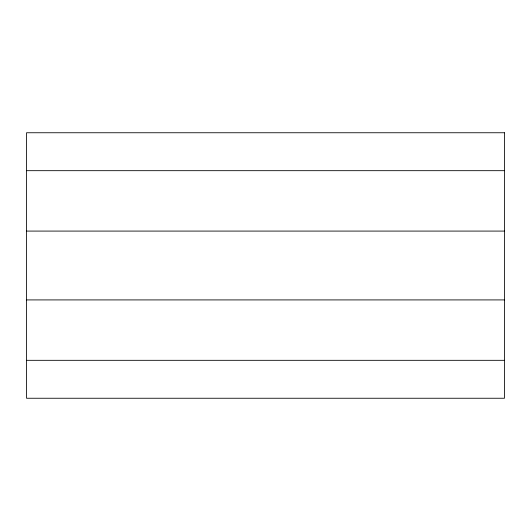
<?xml version="1.0" encoding="UTF-8"?>
<svg xmlns="http://www.w3.org/2000/svg" width="531" height="531" viewBox="0 0 531 531"><rect width="100%" height="100%" fill="white"/><g stroke="black" fill="none" stroke-linecap="round" stroke-linejoin="round"><path stroke-width="0.8" d="M26.55 170.677L504.45 170.677M26.55 231.085L504.45 231.085M26.55 299.915L504.45 299.915M26.55 360.323L504.45 360.323M504.45 132.75L26.55 132.75L26.55 398.25L504.45 398.25L504.45 132.75"/></g></svg>
